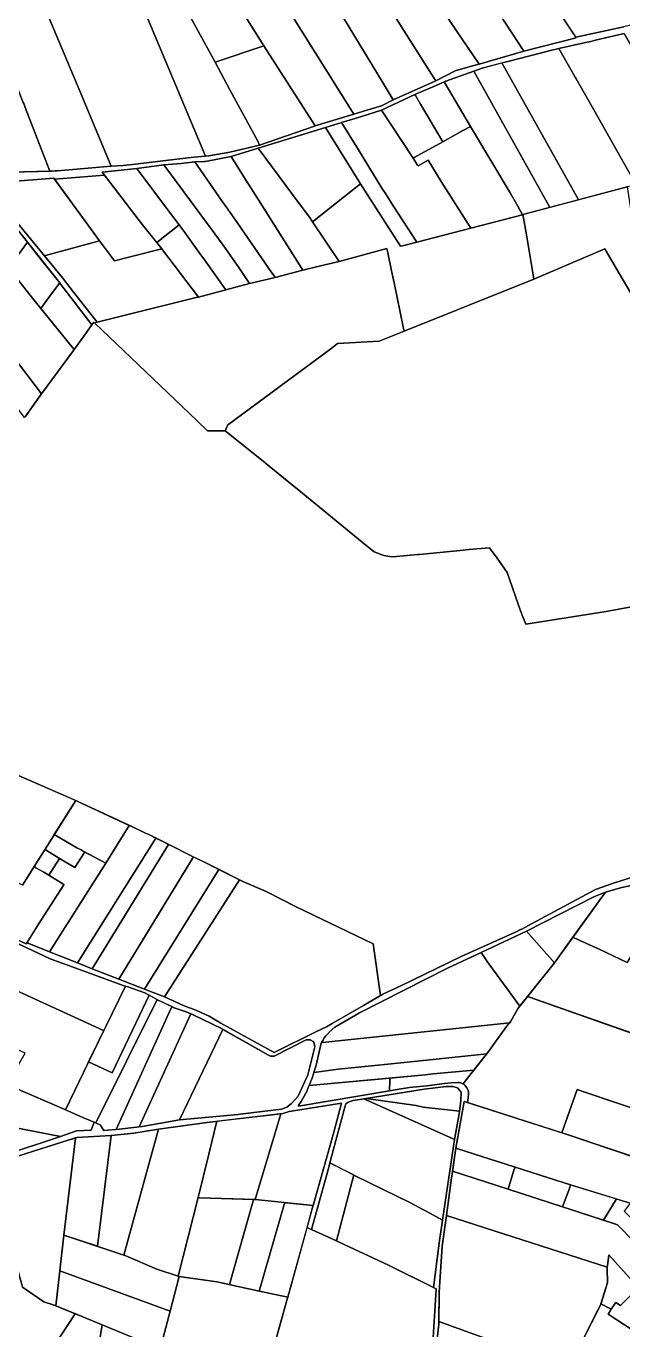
# Model space of a CAD drawing. Header units: metres. Extents: x 3 to 1005126, y 39 to 4383651.
# Drawn here: x 492591 to 493134, y 4371008 to 4372196 of the extents above; entities that cross this region are included whole.
import ezdxf

# ---------------------------------------------------------------- set-up
doc = ezdxf.new("R2010")
doc.units = ezdxf.units.M
doc.header["$MEASUREMENT"] = 0
doc.layers.add('TM_Llucmajor', color=7, linetype='Continuous')

msp = doc.modelspace()

# ---------------------------------------------------------------- linework, layer by layer
at = {"layer": 'TM_Llucmajor', "linetype": 'Continuous', "flags": 128}
for points in [[(493079.3, 4372377.6), (493061.8, 4372368.5), (493049.8, 4372361.9), (493154.9, 4372199.7), (493135.4, 4372194.8), (493091.6, 4372185.4), (492978.4, 4372354.7), (492981, 4372356.4), (493022.8, 4372383.7), (493059.7, 4372407.8), (493079.3, 4372377.6)], [(492968.7, 4372369.3), (492978.4, 4372354.7), (493091.9, 4372185), (493044.2, 4372172.6), (492940.9, 4372331.2), (492922, 4372358.1), (492968.7, 4372369.3)], [(493003.6, 4372160.9), (492900.4, 4372313.1), (492940.9, 4372331.2), (493044.2, 4372172.6), (493003.6, 4372160.9)], [(492904.8, 4372239.4), (492865.6, 4372298.2), (492880.8, 4372304.7), (492900.4, 4372313.1), (493003.6, 4372160.9), (492997.7, 4372159.3), (492981.7, 4372154.8), (492964.1, 4372145.8), (492962.3, 4372148.6), (492929.3, 4372200.7), (492904.8, 4372239.4)], [(492848, 4372254.9), (492827.7, 4372287.5), (492865.6, 4372298.2), (492904.8, 4372239.4), (492929.3, 4372200.7), (492962.3, 4372148.6), (492964.1, 4372145.8), (492925.5, 4372128.5), (492916.4, 4372143.6), (492869.8, 4372220.4), (492867, 4372224.2), (492848, 4372254.9)], [(492830.5, 4372209.8), (492789.1, 4372276.5), (492827.7, 4372287.5), (492848, 4372254.9), (492867, 4372224.2), (492869.8, 4372220.4), (492916.4, 4372143.6), (492925.5, 4372128.5), (492914.7, 4372123.1), (492901.3, 4372118.9), (492889.5, 4372115.3), (492830.5, 4372209.8)], [(492728.7, 4372257.2), (492729.2, 4372257.4), (492753, 4372265.1), (492807.8, 4372177.6), (492763.3, 4372162.6), (492732.4, 4372219.1), (492714.9, 4372251.1), (492728.5, 4372255.1), (492728.7, 4372257.2)], [(492807.8, 4372177.6), (492753, 4372265.1), (492789.1, 4372276.5), (492830.5, 4372209.8), (492889.5, 4372115.3), (492854.5, 4372104.9), (492807.8, 4372177.6)], [(492754.6, 4372077.3), (492744.1, 4372076.3), (492713.3, 4372072.5), (492691, 4372069.8), (492679.6, 4372068.8), (492668.7, 4372067.9), (492639.6, 4372137.7), (492605.2, 4372220.3), (492605.5, 4372220.4), (492685.4, 4372242.3), (492754.6, 4372077.3)], [(492686.9, 4372242.7), (492714.9, 4372251.1), (492732.4, 4372219.1), (492763.3, 4372162.6), (492776.8, 4372137.5), (492802.1, 4372090.7), (492803.9, 4372087.3), (492776.8, 4372080.8), (492757.7, 4372077.5), (492754.6, 4372077.3), (492685.4, 4372242.3), (492686.9, 4372242.7)], [(492588.5, 4372126.6), (492557.1, 4372207.1), (492559.1, 4372207.6), (492593.1, 4372217), (492605.2, 4372220.3), (492639.6, 4372137.7), (492668.7, 4372067.9), (492619.8, 4372063.7), (492617.9, 4372063.7), (492614.7, 4372063.6), (492613.1, 4372063.5), (492590.5, 4372121.6), (492589.2, 4372125), (492588.5, 4372126.6)], [(492588.5, 4372126.6), (492589.2, 4372125), (492590.5, 4372121.6), (492613.1, 4372063.5), (492564.7, 4372062.4), (492513.1, 4372195.2), (492513.5, 4372195.3), (492547.5, 4372204.4), (492557.1, 4372207.1), (492588.5, 4372126.6)], [(493091, 4372149), (493076.1, 4372175.3), (493101.8, 4372181), (493105.1, 4372181.7), (493109.6, 4372182.7), (493135.5, 4372188.7), (493136, 4372187.9), (493156.5, 4372152.6), (493206.4, 4372066.8), (493205.2, 4372066.3), (493202.2, 4372064.9), (493146.6, 4372051), (493105.2, 4372124.1), (493091.8, 4372147.7), (493091, 4372149)], [(492776.8, 4372137.5), (492763.3, 4372162.6), (492807.8, 4372177.6), (492854.5, 4372104.9), (492853.8, 4372104.6), (492803.9, 4372087.3), (492802.1, 4372090.7), (492776.8, 4372137.5)], [(493138.2, 4372049.1), (493094, 4372037.3), (493093.3, 4372038.6), (493024.2, 4372162), (493029.7, 4372163.4), (493069.9, 4372173.7), (493075, 4372175), (493076.1, 4372175.3), (493091, 4372149), (493091.8, 4372147.7), (493105.2, 4372124.1), (493146.6, 4372051), (493138.2, 4372049.1)], [(493093.3, 4372038.6), (493094, 4372037.3), (493067.7, 4372030.3), (493067.2, 4372031.5), (492998.9, 4372154.6), (493006.3, 4372157.3), (493024.2, 4372162), (493093.3, 4372038.6)], [(493067.2, 4372031.5), (493067.7, 4372030.3), (493043.5, 4372023.9), (493043, 4372023.8), (493038.9, 4372031.7), (493031.8, 4372043.7), (492995.7, 4372104.3), (492971.8, 4372144.7), (492972.5, 4372144.9), (492973.3, 4372145.3), (492998.9, 4372154.6), (493067.2, 4372031.5)], [(492995.7, 4372104.3), (492989.3, 4372100.7), (492970.5, 4372090.3), (492950.4, 4372124.5), (492945.7, 4372132.4), (492945.2, 4372133.4), (492964.4, 4372141.5), (492971.8, 4372144.7), (492995.7, 4372104.3)], [(492914.9, 4372119), (492945, 4372133.3), (492945.2, 4372133.4), (492945.7, 4372132.4), (492950.4, 4372124.5), (492970.5, 4372090.3), (492944.6, 4372075.9), (492943.5, 4372075.3), (492914.9, 4372119)], [(492957.1, 4372073.4), (492969.2, 4372054.1), (492996, 4372011.5), (492946.9, 4371998.8), (492926, 4372031.1), (492917.9, 4372044.1), (492915.2, 4372048), (492893.7, 4372082.9), (492878.4, 4372107.8), (492890.7, 4372111.5), (492914.9, 4372119), (492943.5, 4372075.3), (492945, 4372073), (492947.3, 4372069.4), (492948.1, 4372068.3), (492957.1, 4372073.4)], [(492803.5, 4372083.2), (492802.6, 4372084.4), (492863.7, 4372103.3), (492895.7, 4372052), (492851.9, 4372017.5), (492849.2, 4372021.5), (492839.9, 4372034.1), (492803.5, 4372083.2)], [(492933.8, 4371995.4), (492932, 4371995.1), (492899.3, 4372046.3), (492895.7, 4372052), (492863.7, 4372103.3), (492875.6, 4372106.9), (492877.9, 4372107.6), (492878.4, 4372107.8), (492893.7, 4372082.9), (492915.2, 4372048), (492917.9, 4372044.1), (492926, 4372031.1), (492946.9, 4371998.8), (492933.8, 4371995.4)], [(492944.6, 4372075.9), (492970.5, 4372090.3), (492989.3, 4372100.7), (492995.7, 4372104.3), (493031.8, 4372043.7), (493038.9, 4372031.7), (493043, 4372023.8), (492996, 4372011.5), (492969.2, 4372054.1), (492957.1, 4372073.4), (492948.1, 4372068.3), (492947.3, 4372069.4), (492945, 4372073), (492943.5, 4372075.3), (492944.6, 4372075.9)], [(492766.9, 4372040.3), (492744.8, 4372071.9), (492753.5, 4372072.4), (492754.6, 4372072.4), (492777.9, 4372076.9), (492791.1, 4372056), (492802.9, 4372037.4), (492843.3, 4371973.5), (492818, 4371966.7), (492817, 4371968.1), (492815.1, 4371970.9), (492780.7, 4372020.8), (492780.5, 4372021), (492776.5, 4372026.7), (492775.9, 4372027.5), (492774.3, 4372029.8), (492774, 4372030.2), (492767.2, 4372039.9), (492766.9, 4372040.3)], [(492875.7, 4371982.1), (492876.3, 4371981.3), (492858, 4371977), (492843.3, 4371973.5), (492802.9, 4372037.4), (492791.1, 4372056), (492777.9, 4372076.9), (492802.6, 4372084.4), (492803.5, 4372083.2), (492839.9, 4372034.1), (492849.2, 4372021.5), (492851.9, 4372017.5), (492875.7, 4371982.1)], [(492710.2, 4371998.6), (492697.4, 4372014.7), (492660.5, 4372062.6), (492692.1, 4372065.8), (492718.2, 4372031.1), (492730.6, 4372014.7), (492710.2, 4371998.6)], [(492718.2, 4372031.1), (492692.1, 4372065.8), (492716.7, 4372069.3), (492740, 4372037.7), (492763.2, 4372006.3), (492769.8, 4371997.2), (492770.8, 4371996), (492783.4, 4371977.9), (492784.3, 4371976.6), (492794.7, 4371961.3), (492773.2, 4371955.5), (492753.7, 4371982.8), (492748.7, 4371989.7), (492734.2, 4372009.9), (492718.2, 4372031.1)], [(492740, 4372037.7), (492716.7, 4372069.3), (492732.5, 4372070.4), (492744.8, 4372071.9), (492766.9, 4372040.3), (492767.2, 4372039.9), (492774, 4372030.2), (492774.3, 4372029.8), (492775.9, 4372027.5), (492776.5, 4372026.7), (492780.5, 4372021), (492780.7, 4372020.8), (492815.1, 4371970.9), (492817, 4371968.1), (492818, 4371966.7), (492794.7, 4371961.3), (492784.3, 4371976.6), (492783.4, 4371977.9), (492770.8, 4371996), (492769.8, 4371997.2), (492763.2, 4372006.3), (492740, 4372037.7)], [(492608, 4371986.5), (492579.9, 4372020.6), (492575.4, 4372026.2), (492569.7, 4372033.5), (492569, 4372034.8), (492568.6, 4372036.2), (492568.6, 4372036.2), (492568.4, 4372037.6), (492568.3, 4372039.1), (492568.5, 4372040.4), (492578.3, 4372054.1), (492616.5, 4372057.2), (492658.3, 4372000.2), (492608.9, 4371986.7), (492608, 4371986.5)], [(492662.6, 4372059.8), (492697.4, 4372014.7), (492715, 4371992.7), (492686.2, 4371985.5), (492671.7, 4371981.9), (492658.3, 4372000.2), (492617.2, 4372056.2), (492662.6, 4372059.8)], [(492919.7, 4371993), (492876.3, 4371981.3), (492875.7, 4371982.1), (492851.9, 4372017.5), (492895.7, 4372052), (492899.3, 4372046.3), (492932, 4371995.1), (492933.8, 4371995.4), (492946.9, 4371998.8), (492996, 4372011.5), (493043, 4372023.8), (493043.5, 4372023.9), (493046.4, 4372007.2), (493053.1, 4371967.2), (493053.5, 4371965.1), (492935.4, 4371917.7), (492934.6, 4371921.9), (492926.2, 4371961.8), (492923.9, 4371972.9), (492920.2, 4371990.8), (492920, 4371991.8), (492919.7, 4371993)], [(493149, 4371950.1), (493144.7, 4371947.2), (493128.6, 4371974.6), (493126.5, 4371978.2), (493117.9, 4371992.8), (493053.5, 4371965.1), (493053.1, 4371967.2), (493046.4, 4372007.2), (493043.5, 4372023.9), (493138.2, 4372049.1), (493143.7, 4372013.5), (493144.2, 4372009.7), (493144.5, 4372005.6), (493152.7, 4371955.9), (493153.3, 4371952.9), (493149, 4371950.1)], [(492592.6, 4371998.7), (492575.5, 4371975.2), (492544.7, 4372014), (492563.2, 4372035.7), (492592.6, 4371998.7)], [(492543.8, 4372012.9), (492544.7, 4372014), (492577.2, 4371973.1), (492604.9, 4371938.6), (492635.1, 4371901), (492634.4, 4371900.1), (492605.3, 4371860.8), (492566, 4371912.4), (492551, 4371932.1), (492517.6, 4371975.8), (492530.1, 4371994.5), (492533.1, 4371999.4), (492543.8, 4372012.9)], [(492730.6, 4372014.7), (492734.2, 4372009.9), (492748.7, 4371989.7), (492753.7, 4371982.8), (492773.2, 4371955.5), (492748.1, 4371948.9), (492715.6, 4371991.9), (492710.2, 4371998.6), (492730.6, 4372014.7)], [(492622, 4371961.8), (492611, 4371947), (492604.9, 4371938.6), (492577.2, 4371973.1), (492575.5, 4371975.2), (492592.6, 4371998.7), (492622, 4371961.8)], [(492686.2, 4371985.5), (492715, 4371992.7), (492715.6, 4371991.9), (492748.1, 4371948.9), (492747.2, 4371948.7), (492720.7, 4371942.2), (492719.4, 4371941.9), (492705.9, 4371938.5), (492659.6, 4371926.8), (492657.4, 4371926.3), (492656, 4371925.9), (492630.2, 4371958.7), (492624.7, 4371966.2), (492608, 4371986.5), (492608.9, 4371986.7), (492658.3, 4372000.2), (492671.7, 4371981.9), (492686.2, 4371985.5)], [(492876.3, 4371981.3), (492919.7, 4371993), (492920.2, 4371990.8), (492923.9, 4371972.9), (492926.2, 4371961.8), (492934.6, 4371921.9), (492935.4, 4371917.7), (492912.7, 4371908.6), (492874.8, 4371906.6), (492871.4, 4371903.9), (492870, 4371902.8), (492869.8, 4371902.6), (492774.6, 4371832.2), (492774.5, 4371832), (492774.2, 4371831.3), (492772.6, 4371827), (492762, 4371827), (492759.9, 4371827), (492756.5, 4371827), (492755.1, 4371828.3), (492749.1, 4371834.1), (492746.7, 4371836.4), (492653.5, 4371925.3), (492655.9, 4371925.9), (492657.4, 4371926.3), (492659.6, 4371926.8), (492705.9, 4371938.5), (492719.4, 4371941.9), (492720.7, 4371942.2), (492747.2, 4371948.7), (492748.1, 4371948.9), (492773.2, 4371955.5), (492794.7, 4371961.3), (492818, 4371966.7), (492843.3, 4371973.5), (492858, 4371977), (492876.3, 4371981.3)], [(492590, 4371839.3), (492503.1, 4371953), (492517.6, 4371975.8), (492551, 4371932.1), (492566, 4371912.4), (492605.3, 4371860.8), (492590.4, 4371839.9), (492590, 4371839.3)], [(492635.1, 4371901), (492604.9, 4371938.6), (492611, 4371947), (492622, 4371961.8), (492623.1, 4371960.4), (492651.2, 4371923.6), (492645.4, 4371915.5), (492635.1, 4371901)], [(492512.4, 4371490.2), (492537.2, 4371534.6), (492547.2, 4371529.2), (492636.6, 4371490.4), (492588, 4371413.5), (492538.5, 4371437.1), (492495.8, 4371460.5), (492492.7, 4371462.5), (492512.4, 4371490.2)], [(492637.6, 4371447.5), (492617, 4371459.4), (492636.6, 4371490.4), (492637.9, 4371489.9), (492685.2, 4371467.8), (492664, 4371433.5), (492648.5, 4371441.7), (492642.7, 4371444.8), (492641.4, 4371445.5), (492637.6, 4371447.5)], [(492616.5, 4371458.6), (492617, 4371459.4), (492637.6, 4371447.5), (492641.4, 4371445.5), (492642.7, 4371444.8), (492644.8, 4371443.7), (492644.5, 4371443.5), (492642.5, 4371439.8), (492641.7, 4371438.8), (492635.6, 4371429.4), (492621.9, 4371437.7), (492610.6, 4371444.6), (492608.6, 4371446.1), (492616.5, 4371458.6)], [(492638.1, 4371342.6), (492612.8, 4371352.8), (492664, 4371433.5), (492685.2, 4371467.8), (492687.6, 4371466.7), (492697.7, 4371462), (492700, 4371460.9), (492703.1, 4371459.4), (492709.4, 4371456.3), (492638.1, 4371342.6)], [(492607.4, 4371425.2), (492600.3, 4371429.3), (492598.7, 4371430.4), (492608.6, 4371446.1), (492610.6, 4371444.6), (492621.9, 4371437.7), (492612, 4371422.5), (492607.4, 4371425.2)], [(492651.6, 4371337.2), (492638.1, 4371342.6), (492709.4, 4371456.3), (492715.2, 4371453.5), (492721.1, 4371450.5), (492651.6, 4371337.2)], [(492675.8, 4371327.9), (492651.6, 4371337.2), (492721.1, 4371450.5), (492723.1, 4371449.5), (492742.3, 4371439.9), (492743.8, 4371439.2), (492675.8, 4371327.9)], [(492594, 4371360.2), (492592.4, 4371361.2), (492604.9, 4371381.1), (492625.6, 4371413.7), (492625.8, 4371414.1), (492612, 4371422.5), (492621.9, 4371437.7), (492635.6, 4371429.4), (492641.7, 4371438.8), (492642.5, 4371439.8), (492644.5, 4371443.5), (492644.8, 4371443.7), (492648.5, 4371441.7), (492664, 4371433.5), (492612.8, 4371352.8), (492594, 4371360.2)], [(492699.1, 4371318.8), (492675.8, 4371327.9), (492743.8, 4371439.2), (492756.1, 4371433.1), (492761.9, 4371430.2), (492765.1, 4371428.6), (492766.9, 4371427.7), (492699.1, 4371318.8)], [(492717.2, 4371311.6), (492699.1, 4371318.8), (492766.9, 4371427.7), (492785.6, 4371418.4), (492717.2, 4371311.6)], [(493184.7, 4371422.3), (493184.7, 4371418.7), (493138.3, 4371343.1), (493112.7, 4371355), (493094.6, 4371363.4), (493088.9, 4371366), (493118.5, 4371406.9), (493119.6, 4371407.3), (493133.6, 4371411.3), (493184.7, 4371422.3)], [(492664.2, 4371285.3), (492662, 4371281), (492661.9, 4371281), (492573.9, 4371321.5), (492525.8, 4371343.6), (492525.9, 4371343.7), (492486.2, 4371361.6), (492457.4, 4371374.6), (492452.2, 4371376.9), (492446.5, 4371379.5), (492445.1, 4371380.2), (492447.3, 4371384.4), (492464, 4371416.8), (492467, 4371415), (492508.7, 4371395.4), (492613.3, 4371346.4), (492646.5, 4371334.3), (492679.8, 4371322.1), (492681.7, 4371321.4), (492664.2, 4371285.3)], [(492810.9, 4371406.9), (492836.6, 4371394.1), (492907.2, 4371360), (492914, 4371312.9), (492898.3, 4371303.8), (492870, 4371287.5), (492864.7, 4371284.5), (492855, 4371279.8), (492817.2, 4371261.2), (492792.7, 4371274.4), (492768.5, 4371287.7), (492758.1, 4371294.1), (492745.7, 4371299.7), (492735.2, 4371303.7), (492717.2, 4371311.6), (492785.6, 4371418.4), (492788.1, 4371417.1), (492809.9, 4371407.5), (492810.9, 4371406.9)], [(493072.1, 4371342.8), (493046.8, 4371371.4), (493107.9, 4371402.9), (493118.5, 4371406.9), (493072.1, 4371342.8)], [(493011, 4371344), (493005.6, 4371352.2), (493046.8, 4371371.4), (493072.1, 4371342.8), (493040.6, 4371303.3), (493011, 4371344)], [(493231.2, 4371247.7), (493049.4, 4371311.3), (493047.5, 4371311.9), (493072.1, 4371342.8), (493088.9, 4371366), (493094.6, 4371363.4), (493112.7, 4371355), (493138.3, 4371343.1), (493142.1, 4371349.3), (493144.6, 4371348.6), (493162, 4371345.2), (493181.2, 4371341.4), (493181.8, 4371341.3), (493243.8, 4371326.1), (493209.6, 4371283.3), (493232.7, 4371247.4), (493231.2, 4371247.7)], [(493031.4, 4371288.2), (492861, 4371270.2), (492860.2, 4371270.1), (492861.3, 4371272.1), (492862.9, 4371274.6), (492864.2, 4371276.3), (492864.7, 4371276.9), (492864.9, 4371277.1), (492866.7, 4371279.1), (492867.3, 4371279.6), (492872.2, 4371284.1), (492894.9, 4371297.2), (492975.5, 4371338.3), (493005.6, 4371352.2), (493011, 4371344), (493040.6, 4371303.3), (493039.1, 4371301.4), (493032.5, 4371289.6), (493031.4, 4371288.2)], [(492662, 4371281), (492647.6, 4371251.2), (492627.1, 4371209), (492625.9, 4371209.5), (492577.6, 4371230.3), (492574.8, 4371231.4), (492585.8, 4371252), (492590.4, 4371260.5), (492504.3, 4371300.1), (492525, 4371342), (492525.8, 4371343.6), (492573.9, 4371321.5), (492661.9, 4371281), (492662, 4371281)], [(492669.8, 4371242.4), (492648.2, 4371252.5), (492664.2, 4371285.3), (492681.7, 4371321.4), (492683.8, 4371320.7), (492699.5, 4371315.3), (492702.7, 4371313.6), (492703.5, 4371313.2), (492669.8, 4371242.4)], [(492710.6, 4371309.4), (492654.9, 4371197), (492653.9, 4371197.4), (492643, 4371201.8), (492627.1, 4371209), (492647.6, 4371251.2), (492648.2, 4371252.5), (492669.8, 4371242.4), (492703.5, 4371313.2), (492710.6, 4371309.4)], [(492710.6, 4371309.4), (492711.7, 4371308.8), (492724.2, 4371302.8), (492722.9, 4371300.1), (492673.3, 4371191), (492662.1, 4371189.9), (492658.9, 4371195.3), (492656.7, 4371196.2), (492654.9, 4371197), (492710.6, 4371309.4)], [(492726.2, 4371301.8), (492736.9, 4371298), (492741.3, 4371296.2), (492694.3, 4371193.4), (492676.5, 4371191.4), (492673.3, 4371191), (492722.9, 4371300.1), (492724.2, 4371302.8), (492726.2, 4371301.8)], [(492743.4, 4371295.4), (492769.2, 4371282.9), (492770.5, 4371282.1), (492730.9, 4371199.9), (492696.9, 4371193.7), (492694.3, 4371193.4), (492741.3, 4371296.2), (492743.4, 4371295.4)], [(492730.9, 4371199.9), (492770.5, 4371282.1), (492811.9, 4371258.7), (492813.7, 4371257.8), (492817.2, 4371257.8), (492846.2, 4371272.5), (492850, 4371272.5), (492853.3, 4371270.8), (492854.1, 4371266.1), (492852, 4371257.8), (492847.8, 4371240.6), (492839, 4371221.4), (492832.8, 4371214.6), (492828.7, 4371211.2), (492823.8, 4371209.6), (492786.1, 4371204.9), (492784.4, 4371204.7), (492730.9, 4371199.9)], [(492853.2, 4371242.8), (492855.3, 4371249.5), (492859.6, 4371268.3), (492859.9, 4371269.5), (492860.2, 4371270.1), (492861, 4371270.2), (493031.4, 4371288.2), (493028.5, 4371284.7), (493010.5, 4371259.9), (492956.1, 4371254.1), (492908.8, 4371249.2), (492875.4, 4371245.8), (492853.2, 4371242.8)], [(492853.2, 4371242.8), (492875.4, 4371245.8), (492908.8, 4371249.2), (492953.1, 4371253.8), (492956.1, 4371254.1), (493010.5, 4371259.9), (493008, 4371256.5), (492999, 4371245.3), (492998.7, 4371244.9), (492961.9, 4371241.5), (492954.6, 4371240.8), (492848.9, 4371231), (492851.9, 4371238.6), (492853.2, 4371242.8)], [(492622.7, 4371184.5), (492496.2, 4371209.2), (492515.6, 4371255.5), (492557.3, 4371238.1), (492577.6, 4371230.3), (492625.9, 4371209.5), (492643, 4371201.8), (492653.2, 4371197.6), (492650.7, 4371190.2), (492637.3, 4371189.8), (492622.7, 4371184.5)], [(492989, 4371232.4), (492988.3, 4371232.8), (492988.1, 4371232.9), (492986.9, 4371233.4), (492986.5, 4371233.5), (492985.5, 4371233.7), (492984.1, 4371233.9), (492978.6, 4371233.5), (492972, 4371232.7), (492955.9, 4371230.6), (492940.3, 4371229.1), (492930.8, 4371227.8), (492922.2, 4371226.2), (492922.4, 4371235.7), (492922.5, 4371237.8), (492954.6, 4371240.8), (492961.9, 4371241.5), (492998.7, 4371244.9), (492996.3, 4371242), (492989.9, 4371233.7), (492989, 4371232.4)], [(492847.8, 4371228.3), (492848.9, 4371231), (492922.5, 4371237.8), (492922.4, 4371235.7), (492922.2, 4371226.2), (492839.1, 4371212.1), (492839.4, 4371213.4), (492841.8, 4371216.6), (492845.9, 4371224), (492846.1, 4371224.4), (492847, 4371226.4), (492847.8, 4371228.3)], [(492412.1, 4371222.8), (492412.1, 4371225.6), (492496.2, 4371209.2), (492622.7, 4371184.5), (492567.6, 4371166.3), (492549.3, 4371162.4), (492486.8, 4371148.7), (492485.3, 4371148.1), (492410.2, 4371133.2), (492411.2, 4371183.4), (492412.1, 4371222.8)], [(492952.7, 4371211.4), (492946.4, 4371212.7), (492900.8, 4371219.2), (492908.5, 4371220.5), (492953.7, 4371227.8), (492973.7, 4371230), (492979.9, 4371230.1), (492983.8, 4371228.8), (492987.2, 4371225.1), (492986.9, 4371217), (492985.7, 4371207.7), (492952.7, 4371211.4)], [(493163.9, 4371161.2), (493163.2, 4371159.6), (493082.9, 4371186.6), (493078.9, 4371187.9), (493092.8, 4371227.3), (493098.1, 4371225.6), (493130.5, 4371214.6), (493166.5, 4371202.4), (493170.7, 4371201), (493180.8, 4371197.6), (493179.9, 4371195.6), (493163.9, 4371161.2)], [(492852.5, 4371121.7), (492799.9, 4371127.3), (492823.2, 4371205.3), (492824.9, 4371205.5), (492828.9, 4371206.8), (492830.7, 4371207.4), (492833, 4371207.8), (492878.5, 4371215), (492871.5, 4371188.6), (492852.5, 4371121.7)], [(492980.1, 4371182.6), (492981.2, 4371181.9), (492970.2, 4371108.5), (492955.3, 4371116.5), (492952.3, 4371118.1), (492941.2, 4371124.1), (492890.9, 4371148.9), (492867.9, 4371160.5), (492875.4, 4371188.8), (492881.4, 4371211.2), (492882.4, 4371214.4), (492884.3, 4371215.9), (492888.2, 4371217), (492889.1, 4371217.3), (492898.8, 4371218.9), (492980.1, 4371182.6)], [(492952.7, 4371211.4), (492985.7, 4371207.7), (492985.4, 4371205.3), (492981.2, 4371181.9), (492980.1, 4371182.6), (492898.8, 4371218.9), (492900.8, 4371219.2), (492946.4, 4371212.7), (492952.7, 4371211.4)], [(493086.8, 4371140.5), (493065.8, 4371147.2), (492982.5, 4371174.1), (492990, 4371216.5), (493082.9, 4371186.6), (493165.4, 4371158.9), (493141, 4371124), (493139, 4371124.6), (493086.8, 4371140.5)], [(492763.8, 4371198.3), (492764.8, 4371198.4), (492757.6, 4371168.6), (492747.8, 4371129), (492729.6, 4371057.4), (492710.4, 4371063.9), (492682, 4371076), (492680.2, 4371076.6), (492692.1, 4371119.7), (492712, 4371191.4), (492758.3, 4371197.6), (492763.8, 4371198.3)], [(492749.2, 4371128.6), (492747.8, 4371129), (492757.6, 4371168.6), (492764.8, 4371198.4), (492823.2, 4371205.3), (492799.9, 4371127.3), (492749.2, 4371128.6)], [(492668.8, 4371185.5), (492656.3, 4371084.6), (492625.7, 4371094.7), (492636.2, 4371183.2), (492637.5, 4371183.6), (492668.8, 4371185.5)], [(492680.2, 4371076.6), (492657.6, 4371084.2), (492656.3, 4371084.6), (492668.8, 4371185.5), (492689.4, 4371187.5), (492712, 4371191.4), (492692.1, 4371119.7), (492680.2, 4371076.6)], [(492625.7, 4371094.7), (492622.1, 4371062.3), (492618.4, 4371030.4), (492616.8, 4371031), (492607.4, 4371034.1), (492588, 4371047.4), (492587.1, 4371051), (492585.6, 4371056.1), (492558.6, 4371158.7), (492630.7, 4371181.5), (492636.2, 4371183.2), (492625.7, 4371094.7)], [(492982.5, 4371174.1), (493036.4, 4371156.7), (493035.3, 4371154), (493029.9, 4371136.6), (492979.4, 4371153.1), (492982.5, 4371174.1)], [(492873.8, 4371089.6), (492863.1, 4371094.5), (492855.7, 4371097.8), (492851.1, 4371099.9), (492866.4, 4371155.3), (492867.9, 4371160.5), (492889.5, 4371149.6), (492873.8, 4371089.6)], [(492890.9, 4371148.9), (492941.2, 4371124.1), (492952.3, 4371118.1), (492955.3, 4371116.5), (492970.2, 4371108.5), (492968.8, 4371097.9), (492968, 4371092.1), (492967, 4371085), (492962.2, 4371047), (492921.1, 4371067.4), (492876.3, 4371088.5), (492873.8, 4371089.6), (492889.5, 4371149.6), (492890.9, 4371148.9)], [(493120.4, 4371066.9), (493120.1, 4371065.5), (492973.8, 4371112.8), (492978.5, 4371147.1), (492979, 4371150.4), (492979.4, 4371153.1), (493029.9, 4371136.6), (493079.6, 4371120.4), (493129.5, 4371104.2), (493132.4, 4371101.2), (493190.4, 4371041.2), (493192, 4371039.5), (493192.5, 4371038.5), (493191.8, 4371037.8), (493172.9, 4371019.9), (493121.6, 4371076.9), (493120.4, 4371066.9)], [(493036.4, 4371156.7), (493065.8, 4371147.2), (493086.8, 4371140.5), (493086.2, 4371138.3), (493079.6, 4371120.4), (493029.9, 4371136.6), (493035.3, 4371154), (493036.4, 4371156.7)], [(493116.7, 4371108.4), (493079.6, 4371120.4), (493086.2, 4371138.3), (493086.8, 4371140.5), (493128.7, 4371127.8), (493116.7, 4371108.4)], [(492749.2, 4371128.6), (492798.4, 4371127.3), (492798, 4371126), (492776.4, 4371049.8), (492765, 4371052.3), (492730.6, 4371057.1), (492729.6, 4371057.4), (492747.8, 4371129), (492749.2, 4371128.6)], [(492803.4, 4371043.9), (492802.2, 4371044.2), (492778.5, 4371049.3), (492776.4, 4371049.8), (492798, 4371126), (492798.4, 4371127.3), (492799.9, 4371127.3), (492826.7, 4371124.5), (492826.2, 4371122.8), (492803.4, 4371043.9)], [(493135.7, 4371116.5), (493203.1, 4371048.7), (493192.5, 4371038.5), (493192, 4371039.5), (493190.4, 4371041.2), (493132.4, 4371101.2), (493129.5, 4371104.2), (493128, 4371104.7), (493116.7, 4371108.4), (493128.7, 4371127.8), (493139, 4371124.6), (493141, 4371124), (493137.4, 4371118.9), (493135.7, 4371116.5)], [(492852.3, 4371121.2), (492829.5, 4371038.4), (492803.4, 4371043.9), (492826.2, 4371122.8), (492826.7, 4371124.5), (492828.3, 4371124.3), (492852.5, 4371121.7), (492852.3, 4371121.2)], [(492841.5, 4370875.2), (492832.9, 4370877.3), (492787.8, 4370888.5), (492829, 4371036.6), (492829.5, 4371038.4), (492847, 4371101.8), (492848.3, 4371101.2), (492851.1, 4371099.9), (492855.7, 4371097.8), (492863.1, 4371094.5), (492876.3, 4371088.5), (492921.1, 4371067.4), (492964.5, 4371045.9), (492964.4, 4371045.2), (492960.7, 4370982.1), (492962.9, 4370982), (492955.8, 4370893), (492932.8, 4370897.1), (492909.1, 4370901.5), (492904.8, 4370902.5), (492852, 4370911.8), (492852, 4370911.7), (492841.5, 4370875.2)], [(493083.5, 4370974), (492966.8, 4371016), (492967.3, 4371042.9), (492970, 4371084.6), (492973.8, 4371112.8), (493120.1, 4371065.5), (493120.2, 4371064.2), (493120.5, 4371051.8), (493114.2, 4371031.7), (493097.5, 4370998.2), (493083.5, 4370974)], [(492625.7, 4371094.7), (492657.6, 4371084.2), (492682, 4371076), (492710.4, 4371063.9), (492730.6, 4371057.1), (492722.4, 4371025.6), (492622.1, 4371062.3), (492625.7, 4371094.7)], [(493123.7, 4371027.3), (493114.4, 4371032.2), (493120.5, 4371051.8), (493120.2, 4371064.2), (493120.1, 4371065.5), (493120.4, 4371066.9), (493121.6, 4371076.9), (493172.9, 4371019.9), (493159.4, 4371034), (493147.1, 4371046.9), (493145.2, 4371043.9), (493132.2, 4371030.7), (493128.1, 4371033.4), (493123.7, 4371027.3)], [(492622.1, 4371062.3), (492722.4, 4371025.6), (492713.4, 4370991.3), (492660.5, 4371013.1), (492637.9, 4371022.4), (492618.4, 4371030.4), (492622.1, 4371062.3)], [(493148.5, 4371015.4), (493142.9, 4371008.7), (493121, 4371022.9), (493123.7, 4371027.3), (493128.1, 4371033.4), (493132.2, 4371030.7), (493145.2, 4371043.9), (493147.1, 4371046.9), (493159.4, 4371034), (493172.9, 4371019.9), (493161.4, 4371009.2), (493151.2, 4371018), (493148.5, 4371015.4)], [(493097.5, 4370998.2), (493111.6, 4371026.6), (493114.2, 4371031.7), (493114.4, 4371032.2), (493123.7, 4371027.3), (493121, 4371022.9), (493142.9, 4371008.7), (493148.5, 4371015.4), (493151.2, 4371018), (493161.4, 4371009.2), (493132.9, 4370972.1), (493125.2, 4370977.9), (493097.5, 4370998.2)], [(492637.9, 4371022.4), (492660.5, 4371013.1), (492656.1, 4370985), (492656, 4370984.4), (492651.4, 4370954.7), (492610.1, 4370972.7), (492610.5, 4370973.3), (492608.8, 4370974), (492613.5, 4370989.2), (492622.6, 4371002.9), (492636, 4371023.1), (492637.9, 4371022.4)], [(492963.6, 4370982), (492966.6, 4371011.4), (492966.8, 4371013.2), (492966.8, 4371016), (493083.5, 4370974), (493082, 4370971.3), (493080.8, 4370969.2), (493067.4, 4370944.6), (492962.7, 4370979.9), (492962.9, 4370982), (492963.6, 4370982)]]:
    msp.add_lwpolyline(points, close=True, dxfattribs=at)
for points in [[(492564.7, 4372062.4), (492614.7, 4372063.6), (492617.9, 4372063.7), (492619.8, 4372063.7), (492668.7, 4372067.9), (492679.6, 4372068.8), (492691, 4372069.8), (492713.3, 4372072.5), (492744.1, 4372076.3), (492757.7, 4372077.5), (492776.8, 4372080.8), (492803.9, 4372087.3), (492853.8, 4372104.6), (492854.5, 4372104.9), (492889.5, 4372115.3), (492901.3, 4372118.9), (492914.7, 4372123.1), (492925.5, 4372128.5), (492964.1, 4372145.8), (492981.7, 4372154.8), (492997.7, 4372159.3), (493003.6, 4372160.9), (493044.2, 4372172.6), (493091.9, 4372185), (493091.6, 4372185.4), (493135.4, 4372194.8)], [(493135.5, 4372188.7), (493109.6, 4372182.7), (493105.1, 4372181.7), (493101.8, 4372181), (493076.1, 4372175.3), (493075, 4372175), (493069.9, 4372173.7), (493029.7, 4372163.4), (493006.3, 4372157.3), (492998.9, 4372154.6), (492973.3, 4372145.3), (492972.5, 4372144.9), (492971.8, 4372144.7), (492964.4, 4372141.5), (492945.2, 4372133.4), (492945, 4372133.3), (492914.9, 4372119), (492890.7, 4372111.5), (492878.4, 4372107.8), (492877.9, 4372107.6), (492875.6, 4372106.9), (492863.7, 4372103.3), (492802.6, 4372084.4), (492777.9, 4372076.9), (492754.6, 4372072.4), (492753.5, 4372072.4), (492744.8, 4372071.9), (492732.5, 4372070.4), (492716.7, 4372069.3), (492692.1, 4372065.8), (492660.5, 4372062.6), (492662.6, 4372059.8), (492617.2, 4372056.2), (492616.5, 4372057.2), (492578.3, 4372054.1)], [(492579.9, 4372020.6), (492608, 4371986.5), (492624.7, 4371966.2), (492630.2, 4371958.7), (492656, 4371925.9), (492655.9, 4371925.9), (492653.5, 4371925.3), (492652.9, 4371926), (492651.2, 4371923.6), (492623.1, 4371960.4), (492622, 4371961.8), (492603.4, 4371985.2), (492592.6, 4371998.7), (492563.2, 4372035.7)], [(493189.8, 4371675.6), (493119.1, 4371662.5), (493046.2, 4371651), (493043.5, 4371657.7), (493041.2, 4371663.3), (493029.2, 4371698.1), (493020, 4371711), (493013.1, 4371720.7), (493001.4, 4371719.6), (493001.4, 4371719.6), (492991.1, 4371718.6), (492989.3, 4371718.4), (492949.3, 4371714.6), (492947.6, 4371714.4), (492944.6, 4371714.2), (492925.1, 4371712.3), (492922.4, 4371712.7), (492916.9, 4371713.6), (492908.2, 4371716.8), (492897.3, 4371725.8), (492838, 4371774.2), (492833.7, 4371777.7), (492809.3, 4371797.6), (492808.5, 4371798.2), (492772.6, 4371827), (492774.2, 4371831.3), (492774.5, 4371832), (492774.6, 4371832.2), (492869.8, 4371902.6), (492870, 4371902.8), (492871.4, 4371903.9), (492874.8, 4371906.6), (492912.7, 4371908.6), (493053.5, 4371965.1), (493117.9, 4371992.8), (493126.5, 4371978.2), (493128.6, 4371974.6), (493144.7, 4371947.2)], [(492590.4, 4371839.9), (492605, 4371860.5), (492605.3, 4371860.8), (492634.4, 4371900.1), (492645.4, 4371915.5), (492651.2, 4371923.6), (492652.9, 4371926), (492653.5, 4371925.3), (492746.7, 4371836.4), (492749.1, 4371834.1), (492755.1, 4371828.3), (492756.5, 4371827), (492759.9, 4371827), (492762, 4371827), (492772.6, 4371827), (492808.5, 4371798.2), (492809.3, 4371797.6), (492833.7, 4371777.7), (492838, 4371774.2), (492897.3, 4371725.8), (492908.2, 4371716.8), (492916.9, 4371713.6), (492922.4, 4371712.7), (492925.1, 4371712.3), (492944.6, 4371714.2), (492947.6, 4371714.4), (492949.3, 4371714.6), (492989.3, 4371718.4), (492991.1, 4371718.6), (493001.4, 4371719.6), (493001.4, 4371719.6), (493013.1, 4371720.7), (493020, 4371711), (493029.2, 4371698.1), (493041.2, 4371663.3), (493043.5, 4371657.7), (493046.2, 4371651), (493119.1, 4371662.5), (493189.8, 4371675.6)], [(493145.1, 4371421.4), (493125.8, 4371415.2), (493109.4, 4371409.5), (493051.3, 4371378.3), (493045.7, 4371375.3), (493041.8, 4371373.2), (493041.4, 4371373), (493037.2, 4371370.9), (492987.4, 4371348.6), (492932.4, 4371321.8), (492916, 4371314.1), (492914, 4371312.9), (492907.2, 4371360), (492836.6, 4371394.1), (492810.9, 4371406.9), (492809.9, 4371407.5), (492788.1, 4371417.1), (492765.1, 4371428.6), (492756.1, 4371433.1), (492742.3, 4371439.9), (492723.1, 4371449.5), (492715.2, 4371453.5), (492703.1, 4371459.4), (492700, 4371460.9), (492687.6, 4371466.7), (492637.9, 4371489.9), (492548.6, 4371528.6)], [(492588, 4371413.5), (492598.7, 4371430.4), (492600.3, 4371429.3), (492607.4, 4371425.2), (492612, 4371422.5), (492625.8, 4371414.1), (492625.6, 4371413.7), (492604.9, 4371381.1), (492591.5, 4371359.9), (492578.4, 4371366.1)], [(493184.7, 4371422.3), (493133.6, 4371411.3), (493119.6, 4371407.3), (493107.9, 4371402.9), (493046.8, 4371371.4), (493005.6, 4371352.2), (492975.5, 4371338.3), (492894.9, 4371297.2), (492872.2, 4371284.1), (492867.3, 4371279.6), (492866.7, 4371279.1), (492864.9, 4371277.1), (492864.7, 4371276.9), (492864.2, 4371276.3), (492862.9, 4371274.6), (492861.3, 4371272.1), (492860.2, 4371270.1), (492859.9, 4371269.5), (492859.6, 4371268.3), (492855.3, 4371249.5), (492853.2, 4371242.8), (492851.9, 4371238.6), (492847.8, 4371228.3), (492847, 4371226.4), (492846.1, 4371224.4), (492845.9, 4371224), (492841.8, 4371216.6), (492839.4, 4371213.4), (492839.1, 4371212.1), (492922.2, 4371226.2), (492930.8, 4371227.8), (492940.3, 4371229.1), (492955.9, 4371230.6), (492972, 4371232.7), (492978.6, 4371233.5), (492984.1, 4371233.9), (492985.5, 4371233.7), (492986.5, 4371233.5), (492986.9, 4371233.4), (492988.1, 4371232.9), (492988.3, 4371232.8), (492989.5, 4371232.1), (492989.9, 4371231.8), (492990.6, 4371231.2), (492991.6, 4371230.2), (492992.5, 4371229), (492993.1, 4371227.7), (492993.6, 4371226.4), (492993.9, 4371225), (492994, 4371223.5), (492994, 4371222.8), (492993.7, 4371220.3), (492993.2, 4371217.1), (492992.9, 4371215.5), (492990, 4371216.5), (492982.5, 4371174.1), (492979, 4371150.4), (492978.5, 4371147.1), (492973.8, 4371112.8), (492970, 4371084.6), (492967.3, 4371042.9), (492966.8, 4371013.2), (492966.6, 4371011.4), (492963.6, 4370982)], [(492578.4, 4371366.1), (492591.5, 4371359.9), (492592.4, 4371361.2), (492594, 4371360.2), (492612.8, 4371352.8), (492638.1, 4371342.6), (492651.6, 4371337.2), (492675.8, 4371327.9), (492699.1, 4371318.8), (492717.2, 4371311.6), (492735.2, 4371303.7), (492745.7, 4371299.7), (492758.1, 4371294.1), (492768.5, 4371287.7), (492792.7, 4371274.4), (492817.2, 4371261.2), (492855, 4371279.8), (492864.7, 4371284.5), (492870, 4371287.5), (492898.3, 4371303.8), (492916, 4371314.1), (492932.4, 4371321.8), (492987.4, 4371348.6), (493037.2, 4371370.9), (493041.4, 4371373), (493041.8, 4371373.2), (493045.7, 4371375.3), (493051.3, 4371378.3), (493109.4, 4371409.5), (493125.8, 4371415.2), (493145.1, 4371421.4)], [(492567.6, 4371166.3), (492622.7, 4371184.5), (492637.3, 4371189.8), (492650.7, 4371190.2), (492653.2, 4371197.6), (492658.9, 4371195.3), (492662.1, 4371189.9), (492676.5, 4371191.4), (492696.9, 4371193.7), (492730.9, 4371199.9), (492784.4, 4371204.7), (492786.1, 4371204.9), (492823.8, 4371209.6), (492828.7, 4371211.2), (492832.8, 4371214.6), (492839, 4371221.4), (492847.8, 4371240.6), (492852, 4371257.8), (492854.1, 4371266.1), (492853.3, 4371270.8), (492850, 4371272.5), (492846.2, 4371272.5), (492817.2, 4371257.8), (492813.7, 4371257.8), (492811.9, 4371258.7), (492769.2, 4371282.9), (492743.4, 4371295.4), (492736.9, 4371298), (492726.2, 4371301.8), (492711.7, 4371308.8), (492702.7, 4371313.6), (492699.5, 4371315.3), (492683.8, 4371320.7), (492679.8, 4371322.1), (492646.5, 4371334.3), (492613.3, 4371346.4), (492508.7, 4371395.4)], [(493166.5, 4371202.4), (493130.5, 4371214.6), (493098.1, 4371225.6), (493092.8, 4371227.3), (493078.9, 4371187.9), (492992.9, 4371215.5), (492993.2, 4371217.1), (492993.7, 4371220.3), (492994, 4371222.8), (492994, 4371223.5), (492993.9, 4371225), (492993.6, 4371226.4), (492993.1, 4371227.7), (492992.5, 4371229), (492991.6, 4371230.2), (492990.6, 4371231.2), (492989.9, 4371231.8), (492989.5, 4371232.1), (492989, 4371232.4), (492989.9, 4371233.7), (492996.3, 4371242), (493008, 4371256.5), (493010.5, 4371259.9), (493028.5, 4371284.7), (493032.5, 4371289.6), (493039.1, 4371301.4), (493047.5, 4371311.9), (493049.4, 4371311.3), (493130.2, 4371283), (493130.2, 4371283), (493199.7, 4371258.7)], [(492960.7, 4370982.1), (492964.4, 4371045.2), (492964.5, 4371045.9), (492962.2, 4371047), (492967, 4371085), (492968, 4371092.1), (492968.8, 4371097.9), (492970.2, 4371108.5), (492981.2, 4371181.9), (492985.4, 4371205.3), (492986.9, 4371217), (492987.2, 4371225.1), (492983.8, 4371228.8), (492979.9, 4371230.1), (492973.7, 4371230), (492953.7, 4371227.8), (492908.5, 4371220.5), (492889.1, 4371217.3), (492888.2, 4371217), (492884.3, 4371215.9), (492882.4, 4371214.4), (492881.4, 4371211.2), (492875.4, 4371188.8), (492867.9, 4371160.5), (492866.4, 4371155.3), (492851.1, 4371099.9), (492848.3, 4371101.2), (492847, 4371101.8), (492852.3, 4371121.2), (492852.5, 4371121.7), (492871.5, 4371188.6), (492878.5, 4371215), (492833, 4371207.8), (492830.7, 4371207.4), (492828.9, 4371206.8), (492824.9, 4371205.5), (492763.8, 4371198.3), (492758.3, 4371197.6), (492712, 4371191.4), (492689.4, 4371187.5), (492668.8, 4371185.5), (492637.5, 4371183.6), (492630.7, 4371181.5), (492556.8, 4371158.1)], [(492475.7, 4370966.5), (492521, 4371031.7), (492525.2, 4371036.8), (492531.7, 4371035.3), (492552.8, 4371063.7), (492550.9, 4371068.3), (492550.7, 4371068.9), (492542.2, 4371092.6), (492534.4, 4371114.6), (492521.6, 4371151.4), (492552.4, 4371157.3), (492556.8, 4371158.1), (492556.8, 4371158.1), (492558.6, 4371158.7), (492585.6, 4371056.1), (492587.1, 4371051), (492588, 4371047.4), (492607.4, 4371034.1), (492616.8, 4371031), (492618.4, 4371030.4), (492636, 4371023.1), (492622.6, 4371002.9)], [(492656.1, 4370985), (492660.5, 4371013.1), (492713.4, 4370991.3), (492722.4, 4371025.6), (492730.6, 4371057.1), (492765, 4371052.3), (492778.5, 4371049.3), (492802.2, 4371044.2), (492829.5, 4371038.4), (492829, 4371036.6), (492829, 4371036.6), (492774.2, 4370839.6)]]:
    msp.add_lwpolyline(points, dxfattribs=at)

doc.saveas('drawing.dxf')
